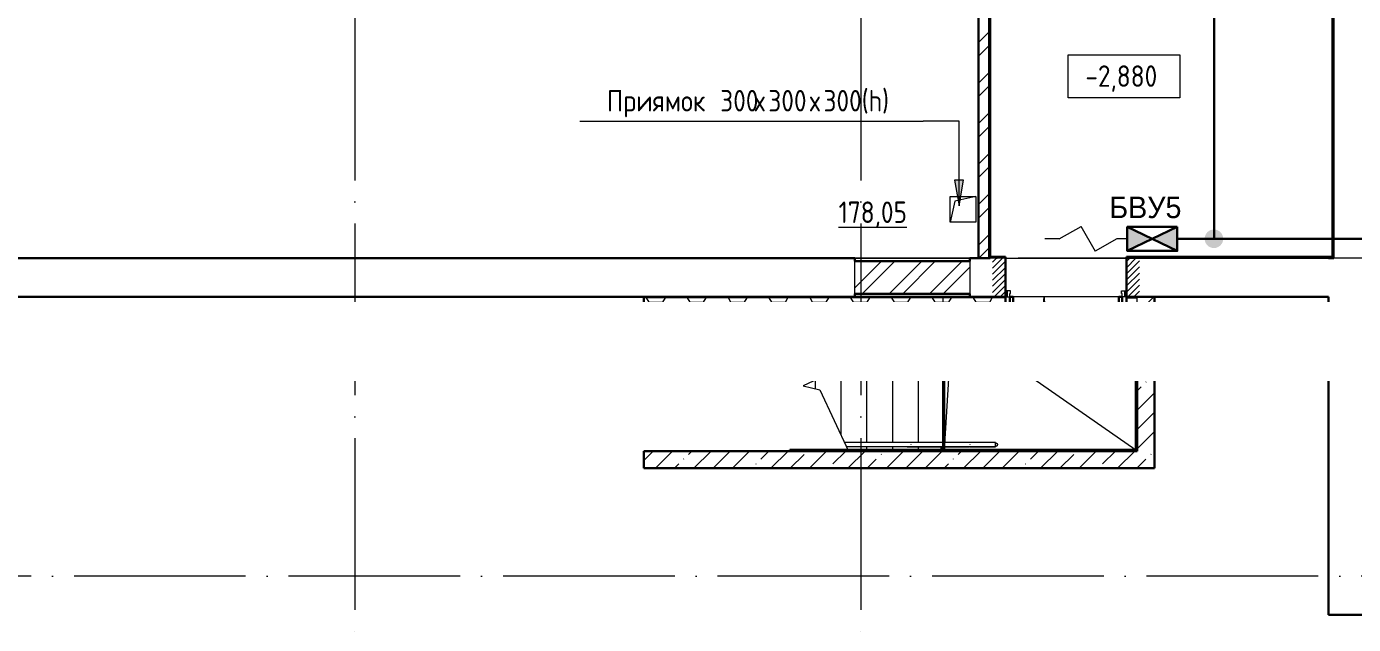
# Model space of a CAD drawing. Header units: millimetres. Extents: x -396912 to 182286, y -43638 to 41610.
# Drawn here: x -217239 to -201775, y 11217 to 18178 of the extents above; entities that cross this region are included whole.
import ezdxf
from ezdxf import colors
from ezdxf.entities.mleader import LeaderData, LeaderLine
from ezdxf.math import Vec2, Vec3

# ---------------------------------------------------------------- set-up
doc = ezdxf.new("R2010")
doc.units = ezdxf.units.MM
doc.set_wipeout_variables(frame=1)
for name, pattern in [('ADSK_Линия сетки', [25, 20, -2.5, 0, -2.5]), ('ADSK_Сверху', [450, 300, -150]), ('ADSK_Штриховая_ш2 п1_5', [4.5, 3, -1.5])]:
    doc.linetypes.add(name, pattern=pattern)
for name, color, linetype, lineweight in [('RC-Выноски', 7, 'Continuous', 0), ('RC-Линии_связи-Адресные', 5, 'Continuous', 30), ('Аннотация', 7, 'Continuous', 18), ('Двери', 252, 'Continuous', 9), ('Лестницы', 252, 'Continuous', 9), ('Линии', 7, 'Continuous', 9), ('лс', 5, 'Continuous', 30), ('Марки помещений', 252, 'Continuous', 20), ('Ограждение', 252, 'Continuous', 9), ('ОЗДС оборудование', 5, 'Continuous', 30), ('Оси', 252, 'Continuous', 9), ('Отметки', 7, 'Continuous', 9), ('Перекрытие', 252, 'Continuous', 18), ('Сантехника', 252, 'Continuous', 9), ('Стены наружные', 7, 'Continuous', 18), ('Стены штриховка', 7, 'Continuous', 9)]:
    doc.layers.add(name, color=color, linetype=linetype, lineweight=lineweight)
doc.styles.add('GOST Common_2', font='', dxfattribs={"width": 0.9, "height": 250})
doc.styles.add('Mipgost_5', font='', dxfattribs={"height": 250})
doc.styles.add('RubezhCAD', font='', dxfattribs={"oblique": 10})
doc.styles.get('GOST Common_2').set_extended_font_data('GOST type B')
doc.styles.get('Mipgost_5').set_extended_font_data('Mipgost')
doc.styles.get('RubezhCAD').set_extended_font_data('GOST type A')

# ---------------------------------------------------------------- blocks, each defined once
blk = doc.blocks.new('подвал')
at = {"layer": 'Аннотация', "lineweight": 20, "true_color": 0x636466}
blk.add_hatch(color=251, dxfattribs=at).paths.add_polyline_path([(-212074, 15172), (-212021, 15472), (-212126, 15472)])
at = {"layer": 'Двери', "lineweight": 18, "true_color": 0x636466}
h = blk.add_hatch(dxfattribs=at)
h.set_pattern_fill('FP_1', color=251, angle=180, style=0, pattern_type=2)
h.set_pattern_definition([(225, (-210826.95, 14336.906), (35.3553, -35.3553), [])])
h.paths.add_polyline_path([(-209972, 14112), (-209972, 14562), (-210122, 14562), (-210122, 14112)])
h.paths.add_polyline_path([(-211682, 14112), (-211532, 14112), (-211532, 14562), (-211682, 14562)])
at = {"color": 251, "lineweight": 18, "true_color": 0x636466}
for p, q in [((-212123, 15227), (-212177, 14982)), ((-211877, 15282), (-212123, 15227))]:
    blk.add_line(p, q, dxfattribs=at)
at = {"layer": 'Аннотация', "color": 251, "lineweight": 20, "true_color": 0x636466}
for p, q in [((-210800, 16431), (-210800, 16931)), ((-210800, 16931), (-209500, 16931)), ((-209500, 16931), (-209500, 16431)), ((-209500, 16431), (-210800, 16431)), ((-216492, 16160), (-212492, 16160)), ((-212074, 16160), (-212492, 16160)), ((-212074, 15172), (-212074, 16160)), ((-212021, 15472), (-212126, 15472)), ((-212126, 15472), (-212074, 15172)), ((-212074, 15172), (-212021, 15472))]:
    blk.add_line(p, q, dxfattribs=at)
at = {"layer": 'Двери', "color": 251, "linetype": 'ADSK_Штриховая_ш2 п1_5', "true_color": 0x636466}
for p, q in [((-211532, 14562), (-211682, 14562)), ((-211532, 14112), (-211532, 14562)), ((-209972, 14562), (-210122, 14562)), ((-210122, 14562), (-210122, 14112)), ((-211682, 14112), (-211532, 14112)), ((-210122, 14112), (-209972, 14112))]:
    blk.add_line(p, q, dxfattribs=at)
at = {"layer": 'Двери', "color": 251, "true_color": 0x636466}
for p, q in [((-211512, 14182), (-211532, 14182)), ((-211532, 14182), (-211532, 14112)), ((-211532, 14112), (-211512, 14112)), ((-211512, 14182), (-211512, 14112)), ((-211472, 14182), (-211512, 14182)), ((-211512, 14112), (-211512, 14182)), ((-211512, 14112), (-211482, 14112)), ((-211482, 14112), (-211482, 14152)), ((-211482, 14152), (-211472, 14152)), ((-211472, 14152), (-211472, 14182)), ((-210182, 14182), (-210142, 14182)), ((-210182, 14152), (-210182, 14182)), ((-210172, 14152), (-210182, 14152)), ((-210172, 14112), (-210172, 14152)), ((-210142, 14112), (-210172, 14112)), ((-210142, 14182), (-210142, 14112)), ((-210142, 14112), (-210142, 14182)), ((-210142, 14182), (-210122, 14182)), ((-210122, 14112), (-210142, 14112)), ((-210122, 14182), (-210122, 14112))]:
    blk.add_line(p, q, dxfattribs=at)
at = {"layer": 'Двери', "color": 251, "lineweight": 30, "true_color": 0x636466}
for p, q in [((-211442, 14112), (-211482, 14112)), ((-211482, 14112), (-211482, 13712)), ((-211442, 13712), (-211442, 14112)), ((-210212, 13202), (-210212, 14112)), ((-210212, 14112), (-210172, 14112)), ((-210172, 14112), (-210172, 13202)), ((-211482, 13712), (-211442, 13712)), ((-210172, 13202), (-210212, 13202))]:
    blk.add_line(p, q, dxfattribs=at)
at = {"layer": 'Двери', "color": 251, "true_color": 0x636466}
for centre, radius, start, end in [((-211482, 14112), 400, 270, 0), ((-210172, 14112), 910, 180, 270)]:
    blk.add_arc(centre, radius, start, end, dxfattribs=at)
at = {"layer": 'Лестницы', "color": 251, "true_color": 0x636466}
for p, q in [((-214047, 13972), (-214133, 13972)), ((-214133, 13972), (-213800, 13258)), ((-214047, 13788), (-214047, 13972)), ((-214047, 13788), (-214047, 13972)), ((-213747, 13245), (-213747, 13972)), ((-213747, 13245), (-213747, 13972)), ((-213447, 12501), (-213447, 13972)), ((-213447, 12501), (-213447, 13972)), ((-213147, 12417), (-213147, 13972)), ((-213147, 12417), (-213147, 13972)), ((-212847, 12417), (-212847, 13972)), ((-212847, 12417), (-212847, 13972)), ((-212547, 12417), (-212547, 13972)), ((-212547, 12417), (-212547, 13972)), ((-213605, 13210), (-213889, 13078)), ((-213800, 13258), (-213605, 13210)), ((-213889, 13078), (-213694, 13031)), ((-213747, 13044), (-213747, 13144)), ((-213747, 13044), (-213747, 13144)), ((-213694, 13031), (-213361, 12317)), ((-213147, 12332), (-213147, 12367)), ((-213147, 12332), (-213147, 12367)), ((-212847, 12332), (-212847, 12367)), ((-212847, 12332), (-212847, 12367)), ((-212547, 12332), (-212547, 12367)), ((-212547, 12332), (-212547, 12367))]:
    blk.add_line(p, q, dxfattribs=at)
at = {"layer": 'Линии', "color": 251, "linetype": 'ADSK_Сверху', "ltscale": 100, "true_color": 0x636466}
for p, q in [((-212167, 13912), (-212247, 13972)), ((-211927, 13912), (-210012, 13972)), ((-212167, 13672), (-212247, 12332)), ((-211927, 13661), (-210012, 12332))]:
    blk.add_line(p, q, dxfattribs=at)
at = {"layer": 'Ограждение', "color": 251, "true_color": 0x636466}
for p, q in [((-213408, 12417), (-213384, 12367)), ((-212260, 12417), (-213408, 12417)), ((-212260, 12417), (-212678, 12417)), ((-212632, 12389), (-212632, 12395)), ((-211954, 12417), (-212247, 12417)), ((-211947, 12417), (-212247, 12417)), ((-211647, 12417), (-211947, 12417)), ((-211647, 12417), (-211947, 12417)), ((-211647, 12367), (-211647, 12417)), ((-211647, 12390), (-211647, 12394)), ((-212260, 12367), (-213384, 12367)), ((-212678, 12367), (-212260, 12367)), ((-212284, 12367), (-212284, 12332)), ((-212269, 12332), (-212269, 12367)), ((-212247, 12367), (-211954, 12367)), ((-211947, 12367), (-212247, 12367)), ((-211947, 12367), (-211647, 12367)), ((-211647, 12367), (-211947, 12367))]:
    blk.add_line(p, q, dxfattribs=at)
at = {"layer": 'Ограждение', "color": 251, "true_color": 0x636466, "flags": 128}
for points in [[(-211647, 12412), (-211646, 12412), (-211645, 12412), (-211645, 12412), (-211644, 12412), (-211643, 12412), (-211642, 12411), (-211641, 12411), (-211641, 12411), (-211640, 12411), (-211639, 12410), (-211638, 12410), (-211638, 12410), (-211637, 12409), (-211636, 12409), (-211636, 12408), (-211635, 12408), (-211634, 12407), (-211634, 12407), (-211633, 12406), (-211633, 12406), (-211632, 12405), (-211632, 12405), (-211631, 12404), (-211631, 12403), (-211630, 12403), (-211630, 12402), (-211629, 12401), (-211629, 12401), (-211629, 12400), (-211628, 12399), (-211628, 12398), (-211628, 12398), (-211628, 12397), (-211627, 12396), (-211627, 12395), (-211627, 12395), (-211627, 12394), (-211627, 12393), (-211627, 12392), (-211627, 12392)], [(-211627, 12392), (-211627, 12391), (-211627, 12390), (-211627, 12390), (-211627, 12389), (-211627, 12388), (-211628, 12387), (-211628, 12386), (-211628, 12386), (-211628, 12385), (-211629, 12384), (-211629, 12383), (-211629, 12383), (-211630, 12382), (-211630, 12381), (-211630, 12381), (-211631, 12380), (-211631, 12379), (-211632, 12379), (-211632, 12378), (-211633, 12378), (-211634, 12377), (-211634, 12376), (-211635, 12376), (-211635, 12376), (-211636, 12375), (-211637, 12375), (-211638, 12374), (-211638, 12374), (-211639, 12374), (-211640, 12373), (-211640, 12373), (-211641, 12373), (-211642, 12373), (-211643, 12372), (-211644, 12372), (-211644, 12372), (-211645, 12372), (-211646, 12372), (-211647, 12372), (-211647, 12372)]]:
    blk.add_lwpolyline(points, dxfattribs=at)
at = {"layer": 'Ограждение', "color": 251, "true_color": 0x636466}
blk.add_open_spline([(-211947, 12394), (-211947, 12393), (-211947, 12392), (-211947, 12391), (-211947, 12390)], degree=3, dxfattribs=at)
at = {"layer": 'Оси', "color": 251, "linetype": 'ADSK_Линия сетки', "ltscale": 100, "true_color": 0x636466}
for p, q in [((-219117, 29968), (-219117, 10062)), ((-213217, 29968), (-213217, 10062)), ((-174384, 14562), (-244528, 14562)), ((-200387, 10862), (-244528, 10862))]:
    blk.add_line(p, q, dxfattribs=at)
at = {"layer": 'Перекрытие', "color": 251, "true_color": 0x636466}
for p, q in [((-212177, 15282), (-211877, 15282)), ((-212177, 14982), (-212177, 15282)), ((-211877, 15282), (-211877, 14982)), ((-211877, 14982), (-212177, 14982)), ((-213287, 14562), (-211947, 14562)), ((-211532, 14562), (-210122, 14562)), ((-212167, 13912), (-212167, 13672)), ((-211927, 13912), (-212167, 13912)), ((-211927, 13672), (-211927, 13912)), ((-212167, 13672), (-211927, 13672))]:
    blk.add_line(p, q, dxfattribs=at)
at = {"layer": 'Сантехника', "color": 251, "true_color": 0x636466}
for p, q in [((-211927, 13912), (-212167, 13912)), ((-212167, 13912), (-212167, 13672)), ((-211927, 13672), (-211927, 13912)), ((-212167, 13672), (-211927, 13672))]:
    blk.add_line(p, q, dxfattribs=at)
for radius, start, end in [(80, 90, 270), (75, 90, 270), (75, 154.9712, 160.0288), (75, 200.0315, 205.0288), (75, 109.9712, 115.0288), (80, 270, 90), (75, 270, 90), (75, 64.9712, 70.0288), (75, 19.9712, 25.0288), (75, 334.9712, 340.0288), (75, 244.9712, 250.0288), (75, 289.9712, 295.0288)]:
    blk.add_arc((-212047, 13792), radius, start, end, dxfattribs=at)
at = {"layer": 'Стены наружные', "color": 251, "lineweight": 30, "true_color": 0x636466}
for p, q in [((-207722, 19052), (-207722, 14577)), ((-211847, 18914), (-211847, 14562)), ((-211712, 14577), (-211712, 18914)), ((-213287, 14562), (-231067, 14562)), ((-213287, 14527), (-213287, 14562)), ((-211947, 14562), (-211947, 14527)), ((-211947, 14562), (-211712, 14562)), ((-211532, 14577), (-211712, 14577)), ((-211532, 13972), (-211532, 14577)), ((-210122, 14577), (-210122, 13972)), ((-207722, 14577), (-210122, 14577)), ((-207707, 14562), (-207767, 14562)), ((-211947, 14527), (-213287, 14527)), ((-211532, 14112), (-231517, 14112)), ((-215747, 14112), (-215747, 13972)), ((-213287, 14112), (-213287, 14147)), ((-213287, 14147), (-211947, 14147)), ((-211947, 14147), (-211947, 14112)), ((-207767, 14112), (-210122, 14112)), ((-209797, 12117), (-209797, 14112)), ((-207767, 14112), (-207767, 10412)), ((-215747, 13972), (-214133, 13972)), ((-214047, 13972), (-212260, 13972)), ((-212260, 13972), (-212260, 12317)), ((-212247, 13972), (-211532, 13972)), ((-212247, 12317), (-212247, 13972)), ((-210122, 13972), (-210012, 13972)), ((-210012, 13972), (-210012, 12332)), ((-209997, 13972), (-209997, 12317)), ((-215747, 12317), (-215747, 12117)), ((-215747, 12317), (-209997, 12317)), ((-210012, 12332), (-214047, 12332)), ((-214047, 12332), (-214047, 12317)), ((-215747, 12117), (-209797, 12117)), ((-207767, 10412), (-205872, 10412))]:
    blk.add_line(p, q, dxfattribs=at)
at = {"layer": 'Стены наружные', "color": 251, "true_color": 0x636466}
for p, q in [((-207707, 19052), (-207707, 14562)), ((-211532, 14562), (-211712, 14562)), ((-210122, 14562), (-207767, 14562)), ((-213287, 14147), (-213287, 14527)), ((-211947, 14527), (-211947, 14147)), ((-210172, 14112), (-211482, 14112)), ((-211482, 13972), (-211532, 13972)), ((-210212, 13972), (-211442, 13972)), ((-210122, 13972), (-210172, 13972))]:
    blk.add_line(p, q, dxfattribs=at)
at = {"layer": 'Стены наружные', "color": 251, "linetype": 'Continuous', "lineweight": 9, "true_color": 0x636466}
for p, q in [((-211847, 17073), (-211727, 17193)), ((-211727, 17237), (-211712, 17252)), ((-211847, 16916), (-211727, 17036)), ((-207722, 17000), (-207707, 17015)), ((-211847, 16602), (-211727, 16722)), ((-211727, 16813), (-211712, 16828)), ((-211847, 16445), (-211727, 16565)), ((-207722, 16575), (-207707, 16590)), ((-211727, 16389), (-211712, 16404)), ((-211847, 16130), (-211727, 16250)), ((-211847, 15973), (-211727, 16093)), ((-207722, 16151), (-207707, 16166)), ((-211727, 15964), (-211712, 15979)), ((-211847, 15659), (-211727, 15779)), ((-211847, 15502), (-211727, 15622)), ((-207722, 15727), (-207707, 15742)), ((-211727, 15540), (-211712, 15555)), ((-207722, 15303), (-207707, 15318)), ((-211847, 15187), (-211727, 15307)), ((-211847, 15030), (-211727, 15150)), ((-211727, 15116), (-211712, 15131)), ((-207722, 14878), (-207707, 14893)), ((-211847, 14716), (-211727, 14836)), ((-211727, 14692), (-211712, 14707)), ((-211844, 14562), (-211727, 14679)), ((-209735, 14562), (-209720, 14577)), ((-209311, 14562), (-209296, 14577)), ((-208887, 14562), (-208872, 14577)), ((-208463, 14562), (-208448, 14577)), ((-208038, 14562), (-208023, 14577)), ((-213287, 14219), (-212979, 14527)), ((-213202, 14147), (-212822, 14527)), ((-212887, 14147), (-212507, 14527)), ((-212730, 14147), (-212350, 14527)), ((-212416, 14147), (-212036, 14527)), ((-212259, 14147), (-211947, 14459)), ((-215685, 14050), (-215715, 14102)), ((-215526, 14050), (-215496, 14102)), ((-215208, 14050), (-215239, 14102)), ((-215050, 14050), (-215020, 14102)), ((-214732, 14050), (-214762, 14102)), ((-214574, 14050), (-214543, 14102)), ((-214256, 14050), (-214286, 14102)), ((-214097, 14050), (-214067, 14102)), ((-213780, 14050), (-213810, 14102)), ((-213621, 14050), (-213591, 14102)), ((-213303, 14050), (-213334, 14102)), ((-213145, 14050), (-213115, 14102)), ((-212827, 14050), (-212857, 14102)), ((-212669, 14050), (-212638, 14102)), ((-212351, 14050), (-212381, 14102)), ((-212192, 14050), (-212162, 14102)), ((-211875, 14050), (-211905, 14102)), ((-211716, 14050), (-211686, 14102)), ((-209895, 14019), (-209802, 14112)), ((-215734, 13972), (-215719, 13987)), ((-215712, 14002), (-215685, 14050)), ((-215685, 14050), (-215526, 14050)), ((-215685, 14050), (-215685, 14050)), ((-215685, 14050), (-215685, 14050)), ((-215498, 14002), (-215526, 14050)), ((-215420, 13972), (-215405, 13987)), ((-215263, 13972), (-215248, 13987)), ((-215236, 14002), (-215209, 14050)), ((-215209, 14050), (-215209, 14050)), ((-215209, 14050), (-215209, 14050)), ((-215208, 14050), (-215050, 14050)), ((-215022, 14002), (-215050, 14050)), ((-214948, 13972), (-214933, 13987)), ((-214900, 14002), (-214909, 13987)), ((-214845, 13987), (-214854, 14002)), ((-214791, 13972), (-214776, 13987)), ((-214760, 14002), (-214732, 14050)), ((-214732, 14050), (-214573, 14050)), ((-214732, 14050), (-214732, 14050)), ((-214732, 14050), (-214732, 14050)), ((-214546, 14002), (-214573, 14050)), ((-214548, 14002), (-214549, 14001)), ((-214477, 13972), (-214462, 13987)), ((-214320, 13972), (-214305, 13987)), ((-214284, 14002), (-214256, 14050)), ((-214256, 14050), (-214097, 14050)), ((-214256, 14050), (-214256, 14050)), ((-214256, 14050), (-214256, 14050)), ((-214070, 14002), (-214097, 14050)), ((-214005, 13972), (-213990, 13987)), ((-213848, 13972), (-213833, 13987)), ((-213807, 14002), (-213780, 14050)), ((-213793, 13994), (-213798, 14002)), ((-213780, 14050), (-213621, 14050)), ((-213780, 14050), (-213780, 14050)), ((-213780, 14050), (-213780, 14050)), ((-213727, 14002), (-213730, 13998)), ((-213593, 14002), (-213621, 14050)), ((-213534, 13972), (-213519, 13987)), ((-213492, 14002), (-213501, 13987)), ((-213437, 13987), (-213445, 13999)), ((-213377, 13972), (-213362, 13987)), ((-213331, 14002), (-213304, 14050)), ((-213304, 14050), (-213304, 14050)), ((-213304, 14050), (-213304, 14050)), ((-213303, 14050), (-213145, 14050)), ((-213117, 14002), (-213145, 14050)), ((-213062, 13972), (-213047, 13987)), ((-212974, 13997), (-212977, 14002)), ((-212905, 13972), (-212890, 13987)), ((-212855, 14002), (-212827, 14050)), ((-212827, 14050), (-212668, 14050)), ((-212827, 14050), (-212827, 14050)), ((-212827, 14050), (-212827, 14050)), ((-212641, 14002), (-212668, 14050)), ((-212591, 13972), (-212576, 13987)), ((-212434, 13972), (-212419, 13987)), ((-212382, 13987), (-212390, 14002)), ((-212379, 14002), (-212351, 14050)), ((-212351, 14050), (-212260, 14050)), ((-212351, 14050), (-212351, 14050)), ((-212351, 14050), (-212351, 14050)), ((-212257, 13974), (-212260, 13979)), ((-212257, 14050), (-212192, 14050)), ((-212165, 14002), (-212192, 14050)), ((-212119, 13972), (-212104, 13987)), ((-212085, 14002), (-212091, 13990)), ((-212030, 13987), (-212033, 13993)), ((-211962, 13972), (-211947, 13987)), ((-211902, 14002), (-211875, 14050)), ((-211875, 14050), (-211716, 14050)), ((-211875, 14050), (-211875, 14050)), ((-211875, 14050), (-211875, 14050)), ((-211688, 14002), (-211716, 14050)), ((-211648, 13972), (-211633, 13987)), ((-210076, 13972), (-210061, 13987)), ((-210002, 13934), (-209997, 13934)), ((-209951, 13963), (-209948, 13965)), ((-212257, 13834), (-212247, 13844)), ((-209997, 13692), (-209797, 13892)), ((-212257, 13677), (-212247, 13687)), ((-210012, 13722), (-210002, 13732)), ((-209997, 13468), (-209797, 13668)), ((-210012, 13565), (-210002, 13575)), ((-210002, 13527), (-209997, 13527)), ((-212257, 13363), (-212247, 13373)), ((-209997, 13243), (-209797, 13443)), ((-212257, 13206), (-212247, 13216)), ((-210012, 13251), (-210002, 13261)), ((-210002, 13222), (-209997, 13222)), ((-209838, 13177), (-209797, 13219)), ((-210012, 13094), (-210002, 13104)), ((-209997, 13019), (-209951, 13065)), ((-209997, 12794), (-209797, 12994)), ((-209895, 13121), (-209892, 13123)), ((-212257, 12892), (-212247, 12902)), ((-210000, 12939), (-210002, 12936)), ((-212257, 12734), (-212247, 12744)), ((-210012, 12779), (-210002, 12789)), ((-210002, 12816), (-209997, 12816)), ((-209997, 12570), (-209797, 12770)), ((-210012, 12622), (-210002, 12632)), ((-209997, 12345), (-209797, 12545)), ((-212257, 12420), (-212247, 12430)), ((-210002, 12410), (-209997, 12410)), ((-215747, 12208), (-215638, 12317)), ((-215613, 12117), (-215413, 12317)), ((-215283, 12223), (-215280, 12225)), ((-215227, 12279), (-215189, 12317)), ((-215164, 12117), (-214964, 12317)), ((-214940, 12117), (-214740, 12317)), ((-214715, 12117), (-214515, 12317)), ((-214385, 12223), (-214291, 12317)), ((-214266, 12117), (-214066, 12317)), ((-214042, 12117), (-213880, 12279)), ((-213817, 12117), (-213617, 12317)), ((-213769, 12322), (-213759, 12332)), ((-213641, 12322), (-213644, 12317)), ((-213612, 12322), (-213602, 12332)), ((-213543, 12167), (-213393, 12317)), ((-213407, 12322), (-213409, 12317)), ((-213368, 12117), (-213168, 12317)), ((-213298, 12322), (-213288, 12332)), ((-213144, 12117), (-213038, 12223)), ((-213141, 12322), (-213131, 12332)), ((-212982, 12279), (-212979, 12282)), ((-212919, 12117), (-212719, 12317)), ((-212827, 12322), (-212817, 12332)), ((-212695, 12117), (-212495, 12317)), ((-212669, 12322), (-212659, 12332)), ((-212473, 12317), (-212476, 12322)), ((-212470, 12117), (-212270, 12317)), ((-212355, 12322), (-212345, 12332)), ((-212198, 12322), (-212188, 12332)), ((-212140, 12223), (-212137, 12225)), ((-212084, 12279), (-212046, 12317)), ((-212021, 12117), (-211821, 12317)), ((-211999, 12322), (-212002, 12317)), ((-211884, 12322), (-211874, 12332)), ((-211797, 12117), (-211597, 12317)), ((-211726, 12322), (-211716, 12332)), ((-211572, 12117), (-211372, 12317)), ((-211417, 12317), (-211420, 12322)), ((-211412, 12322), (-211402, 12332)), ((-211255, 12322), (-211245, 12332)), ((-211242, 12223), (-211148, 12317)), ((-211123, 12117), (-210923, 12317)), ((-211065, 12317), (-211068, 12321)), ((-210941, 12322), (-210931, 12332)), ((-210899, 12117), (-210737, 12279)), ((-210826, 12322), (-210826, 12321)), ((-210784, 12322), (-210774, 12332)), ((-210674, 12117), (-210474, 12317)), ((-210598, 12319), (-210599, 12322)), ((-210591, 12322), (-210594, 12317)), ((-210469, 12322), (-210459, 12332)), ((-210400, 12167), (-210250, 12317)), ((-210312, 12322), (-210302, 12332)), ((-210225, 12117), (-210025, 12317)), ((-210010, 12317), (-210013, 12322)), ((-209997, 12121), (-209895, 12223)), ((-209838, 12279), (-209836, 12282)), ((-215389, 12117), (-215339, 12167)), ((-214441, 12167), (-214439, 12169)), ((-212246, 12117), (-212196, 12167)), ((-211298, 12167), (-211295, 12169)), ((-210001, 12117), (-209997, 12121))]:
    blk.add_line(p, q, dxfattribs=at)
at = {"layer": 'Стены штриховка', "color": 251, "true_color": 0x636466}
for p, q in [((-211727, 14562), (-211727, 18914)), ((-211532, 14102), (-215747, 14102)), ((-212260, 13972), (-212260, 14102)), ((-212257, 12317), (-212257, 14102)), ((-210122, 14102), (-209997, 14102)), ((-210002, 14102), (-210002, 12322)), ((-209997, 14102), (-209997, 14112)), ((-215747, 14002), (-212260, 14002)), ((-215747, 13987), (-212260, 13987)), ((-212257, 14002), (-211532, 14002)), ((-212257, 13987), (-211532, 13987)), ((-212247, 13972), (-212257, 13972)), ((-210122, 14002), (-210002, 14002)), ((-210122, 13987), (-210002, 13987)), ((-210002, 13972), (-210012, 13972)), ((-210002, 12322), (-214047, 12322))]:
    blk.add_line(p, q, dxfattribs=at)
at = {"layer": 'Аннотация', "color": 251, "true_color": 0x636466, "style": 'GOST Common_2', "width": 0.9}
for s, p in [('300(h)', (-213653, 16271)), ('Приямок', (-216177, 16271)), (' 300', (-214993, 16271)), ('х', (-214456, 16271)), ('300', (-214296, 16271)), ('х', (-213813, 16271))]:
    blk.add_text(s, height=250, dxfattribs=at).set_placement(p)
at = {"layer": 'Марки помещений', "color": 251, "true_color": 0x636466, "style": 'GOST Common_2', "width": 0.9}
blk.add_text('%%U178,05', height=250, dxfattribs=at).set_placement((-213477, 14973))
at = {"layer": 'Отметки', "color": 251, "true_color": 0x636466, "style": 'GOST Common_2', "width": 0.9}
blk.add_text('-2,880', height=250, dxfattribs=at).set_placement((-210601, 16558))
blk = doc.blocks.new('_None')
blk = doc.blocks.new('БВИ')
at = {"layer": 'ОЗДС оборудование', "lineweight": 13}
for p, q in [((76.1, 687.9), (76.1, 772.2)), ((76.1, 687.9), (149, 560)), ((3.3, 476.9), (149, 560)), ((76.1, 351.1), (4.1, 477.4))]:
    blk.add_line(p, q, dxfattribs=at)
at = {"lineweight": 13}
blk.add_wipeout([(6.6, 291.5), (145.7, 291.5), (145.7, 0), (6.6, 0)], dxfattribs=at).dxf.layer = 'ОЗДС оборудование'
at = {"layer": 'ОЗДС оборудование', "ltscale": 3}
blk.add_hatch(color=256, dxfattribs=at).paths.add_polyline_path([(145.7, 291.5), (6.6, 291.5), (76.1, 145.7)])
at = {"layer": 'ОЗДС оборудование', "ltscale": 5}
blk.add_hatch(color=256, dxfattribs=at).paths.add_polyline_path([(6.6, 0), (145.7, 0), (76.1, 145.7)])
at = {"layer": 'ОЗДС оборудование', "lineweight": 13}
blk.add_line((76.1, 291.5), (76.1, 351.1), dxfattribs=at)
at = {"layer": 'ОЗДС оборудование', "ltscale": 5}
for p, q in [((145.7, 0), (6.6, 291.5)), ((6.6, 0), (145.7, 291.5))]:
    blk.add_line(p, q, dxfattribs=at)
blk.add_lwpolyline([(145.7, 0), (6.6, 0), (6.6, 291.5), (145.7, 291.5)], close=True, dxfattribs=at)

msp = doc.modelspace()

# ---------------------------------------------------------------- hatches: boundary and pattern name
at = {"layer": 'лс', "lineweight": 30}
h = msp.add_hatch(color=104, dxfattribs=at)
edge = h.paths.add_edge_path()
edge.add_arc((-203401, 15707), 108, 0, 360)

# ---------------------------------------------------------------- linework, layer by layer
at = {"layer": 'RC-Линии_связи-Адресные', "color": 104}
for p, q in [((-203399, 21458), (-203399, 15705)), ((-203829, 15705), (-196370, 15705))]:
    msp.add_line(p, q, dxfattribs=at)

# ---------------------------------------------------------------- block references
msp.add_blockref('подвал', (5702, 918))

# ---------------------------------------------------------------- texts
at = {"layer": 'ОЗДС оборудование', "linetype": 'Continuous', "lineweight": 0, "insert": (-204200, 16071), "char_height": 250, "width": 3169.54, "attachment_point": 5, "style": 'Mipgost_5'}
msp.add_mtext('\\A1;{\\C0;БВУ5}', dxfattribs=at)

# ---------------------------------------------------------------- next in the draw order: block references
at = {"layer": 'ОЗДС оборудование', "lineweight": 20, "xscale": 2, "yscale": 2, "zscale": 2, "rotation": 89.99999999999999}
msp.add_blockref('БВИ', (-203829, 15553), dxfattribs=at)

# ---------------------------------------------------------------- next in the draw order: leaders
at = {"layer": 'RC-Выноски'}
ml = msp.add_multileader_mtext('Standard', dxfattribs=at)
ml.set_content('ВВГнг(А)-LSLTx 2х1,5\\Pв подвал', color=256, style='RubezhCAD')
ml.set_leader_properties()
ml.set_arrow_properties(name='NONE')
ml.build(insert=Vec2(0, 0))
ml.multileader.update_dxf_attribs({"has_text_frame": 1, "text_left_attachment_type": 6, "text_right_attachment_type": 6, "dogleg_length": 2, "arrow_head_size": 400, "scale": 100})
ctx = ml.context
ctx.base_point, ctx.scale, ctx.char_height, ctx.arrow_head_size, ctx.landing_gap_size, ctx.plane_origin = Vec3(-33701, 9570), 100, 250, 400, 100, Vec3(-525845, -429537)
ctx.left_attachment, ctx.right_attachment, ctx.text_align_type = 6, 6, 1
notes = []
notes.append((ctx, [(1, (1, 1, 0), (-30436, 9570), (-1, 0), 200, [(0, [(-27186, 13435)], 0, [])])]))
ctx.mtext.insert, ctx.mtext.width, ctx.mtext.defined_height, ctx.mtext.alignment, ctx.mtext.flow_direction = Vec3(-32169, 9870), 4286.59, 1161, 2, 5
ctx.mtext.has_bg_fill, ctx.mtext.bg_color, ctx.mtext.bg_scale_factor, ctx.mtext.bg_transparency, ctx.mtext.use_window_bg_color = 1, -1027028792, 1.5, 0, 1
for ctx, leaders in notes:
    for number, flags, end, landing, length, lines in leaders:
        leader = LeaderData()
        leader.index, (leader.has_last_leader_line, leader.has_dogleg_vector, leader.attachment_direction) = number, flags
        leader.last_leader_point, leader.dogleg_vector, leader.dogleg_length = Vec3(end), Vec3(landing), length
        for number, points, colour, breaks in lines:
            line = LeaderLine()
            line.index, line.vertices, line.color, line.breaks = number, Vec3.list(points), colors.encode_raw_color(colour), breaks
            leader.lines.append(line)
        ctx.leaders.append(leader)

# ---------------------------------------------------------------- next in the draw order: leaders
ml = msp.add_multileader_mtext('Standard', dxfattribs=at)
ml.set_content('ВВГнг(А)-LSLTx 2х1,5\\Pс 1 этажа', color=256, style='RubezhCAD')
ml.set_leader_properties()
ml.set_arrow_properties(name='NONE')
ml.build(insert=Vec2(0, 0))
ml.multileader.update_dxf_attribs({"has_text_frame": 1, "text_left_attachment_type": 6, "text_right_attachment_type": 6, "dogleg_length": 2, "arrow_head_size": 400, "scale": 100})
ctx = ml.context
ctx.base_point, ctx.scale, ctx.char_height, ctx.arrow_head_size, ctx.landing_gap_size, ctx.plane_origin = Vec3(-199432, 14544), 100, 250, 400, 100, Vec3(-698623, -430320)
ctx.left_attachment, ctx.right_attachment, ctx.text_align_type = 6, 6, 1
notes = []
notes.append((ctx, [(0, (1, 1, 0), (-199632, 14544), (1, 0), 200, [(0, [(-199964, 12652)], 0, [])])]))
ctx.mtext.insert, ctx.mtext.width, ctx.mtext.defined_height, ctx.mtext.alignment, ctx.mtext.flow_direction = Vec3(-197899, 14844), 3675.15, 1161, 2, 5
ctx.mtext.has_bg_fill, ctx.mtext.bg_color, ctx.mtext.bg_scale_factor, ctx.mtext.bg_transparency, ctx.mtext.use_window_bg_color = 1, -1027028792, 1.5, 0, 1
for ctx, leaders in notes:
    for number, flags, end, landing, length, lines in leaders:
        leader = LeaderData()
        leader.index, (leader.has_last_leader_line, leader.has_dogleg_vector, leader.attachment_direction) = number, flags
        leader.last_leader_point, leader.dogleg_vector, leader.dogleg_length = Vec3(end), Vec3(landing), length
        for number, points, colour, breaks in lines:
            line = LeaderLine()
            line.index, line.vertices, line.color, line.breaks = number, Vec3.list(points), colors.encode_raw_color(colour), breaks
            leader.lines.append(line)
        ctx.leaders.append(leader)

doc.saveas('drawing.dxf')
